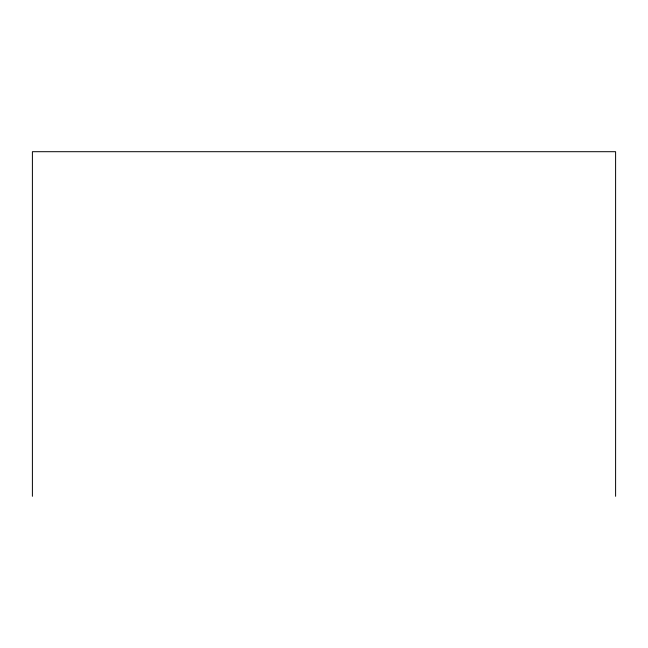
<?xml version="1.0" encoding="UTF-8"?>
<svg xmlns="http://www.w3.org/2000/svg" width="648" height="648" viewBox="0 0 648 648"><rect width="100%" height="100%" fill="white"/><g stroke="black" fill="none" stroke-linecap="round" stroke-linejoin="round"><path stroke-width="0.97" d="M615.6 496.303L615.6 151.697L32.4 151.697L32.4 496.303"/></g></svg>
